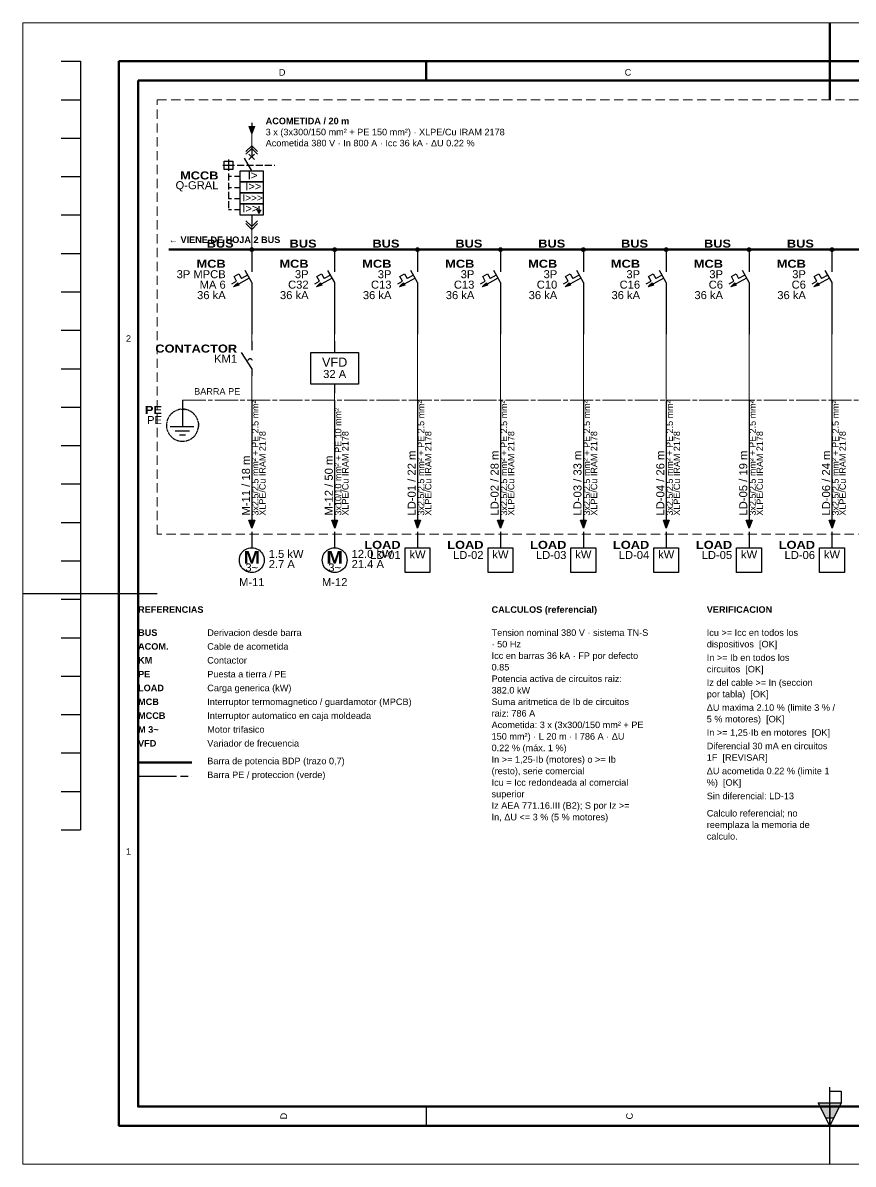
# Model space of a CAD drawing. Header units: millimetres. Extents: x 0 to 420, y 0 to 297.
# Drawn here: x 0 to 216.1, y 0 to 297 of the extents above; entities that cross this region are included whole.
import ezdxf
from ezdxf.enums import TextEntityAlignment as Align

# ---------------------------------------------------------------- set-up
doc = ezdxf.new("R2010")
doc.units = ezdxf.units.MM
for name, pattern in [('SVG_3_1', [4, 3, -1]), ('SVG_DASH_1', [8.404199, 6.002999, -0.6003, 1.2006, -0.6003]), ('SVG_DASH_2', [3.6018, 2.4012, -1.2006]), ('SVG_DASH_3', [13.999999, 9.999999, -1, 2, -1])]:
    doc.linetypes.add(name, pattern=pattern)
for name, color, linetype in [('291-A-LAMINA', 8, 'Continuous'), ('291-E-DIAGRAMA', 5, 'Continuous'), ('291-E-TEXTOS', 7, 'Continuous'), ('291-G-ROTULO', 7, 'Continuous')]:
    doc.layers.add(name, color=color, linetype=linetype)
doc.styles.add('ARIAL', font='arial.ttf')
doc.styles.add('ARIAL_BLACK', font='ariblk.ttf')
doc.styles.add('ARIAL_BOLD', font='arialbd.ttf')

# ---------------------------------------------------------------- blocks, each defined once
blk = doc.blocks.new('LV_CABLE_ARROW_IN')
at = {"layer": '291-E-DIAGRAMA', "lineweight": 25, "true_color": 0xff0000}
blk.add_line((0, 0), (0, -1.559), dxfattribs=at)
at = {"layer": '291-E-DIAGRAMA', "lineweight": 18, "true_color": 0xff0000}
blk.add_lwpolyline([(-1.25, -1.559), (1.25, -1.559), (0, -5)], close=True, dxfattribs=at)
at = {"layer": '291-E-DIAGRAMA', "true_color": 0xff0000}
blk.add_solid([(-1.25, -1.559), (1.25, -1.559), (0, -5)], dxfattribs=at)
at = {"layer": '291-E-TEXTOS', "true_color": 0x008800, "style": 'ARIAL'}
blk.add_attdef('TAG', text='', height=3.47, dxfattribs=at).set_placement((-3.235, -3.971), align=Align.RIGHT)
blk = doc.blocks.new('LV_MCCB_BASIC')
at = {"layer": '291-E-DIAGRAMA', "lineweight": 25, "true_color": 0x0000ff}
for p, q in [((0, 0), (0, -4.8)), ((1.225, -6), (-1.275, -3.6)), ((-1.275, -6), (1.225, -3.6)), ((-12.525, -8.419), (-7.525, -8.419)), ((-10.049, -6), (-10.049, -10.8)), ((-0.025, -10.871), (-3.23, -5.308)), ((-10.025, -13.219), (-8.775, -13.219)), ((-7.525, -13.219), (-5.025, -13.219)), ((-10.025, -18.019), (-8.775, -18.019)), ((-7.525, -18.019), (-5.025, -18.019)), ((-10.025, -22.819), (-8.775, -22.819)), ((-7.525, -22.819), (-5.025, -22.819)), ((-10.025, -27.619), (-8.775, -27.619)), ((-7.525, -27.619), (-5.025, -27.619)), ((2.167, -27.901), (4.034, -27.901)), ((2.475, -28.513), (3.725, -28.513)), ((2.784, -29.125), (3.417, -29.125)), ((3.088, -26.104), (3.088, -27.911)), ((0, -30), (0, -35))]:
    blk.add_line(p, q, dxfattribs=at)
at = {"layer": '291-E-DIAGRAMA', "linetype": 'SVG_3_1', "lineweight": 25, "true_color": 0x0000ff}
for p, q in [((-6.275, -8.419), (9.975, -8.419)), ((-10.025, -12), (-10.025, -27.6))]:
    blk.add_line(p, q, dxfattribs=at)
at = {"layer": '291-E-DIAGRAMA', "lineweight": 25, "true_color": 0x0000ff}
for points in [[(-2.525, -2.4), (0, 0), (2.475, -2.4)], [(-2.525, -3.6), (-0.025, -1.2), (2.475, -3.6)], [(-2.525, -32.5), (0, -35), (2.475, -32.5)], [(-2.525, -33.75), (-0.025, -36.25), (2.475, -33.75)]]:
    blk.add_lwpolyline(points, dxfattribs=at)
for points in [[(-11.907, -6.607), (-8.157, -6.607), (-8.157, -10.207), (-11.907, -10.207)], [(-5.025, -10.8), (4.975, -10.8), (4.975, -15.6), (-5.025, -15.6)], [(-5.025, -15.6), (4.975, -15.6), (4.975, -20.4), (-5.025, -20.4)], [(-5.025, -20.4), (4.975, -20.4), (4.975, -25.2), (-5.025, -25.2)], [(-5.025, -25.2), (4.975, -25.2), (4.975, -30), (-5.025, -30)]]:
    blk.add_lwpolyline(points, close=True, dxfattribs=at)
at = {"layer": '291-E-TEXTOS', "color": 7, "style": 'ARIAL_BLACK'}
blk.add_text('MCCB', height=3.47, dxfattribs=at).set_placement((-14.461, -14.588), align=Align.RIGHT)
at = {"layer": '291-E-TEXTOS', "true_color": 0x0000ff, "style": 'ARIAL'}
for s, height, p in [('I>', 3.47, (-1.73, -14.499)), ('I>>', 3.47, (-2.863, -19.299)), ('I>>>', 3.088, (-3.995, -24.099)), ('I>>', 3.47, (-4.113, -28.899))]:
    blk.add_text(s, height=height, dxfattribs=at).set_placement(p)
at = {"layer": '291-E-TEXTOS', "true_color": 0x008800, "style": 'ARIAL'}
blk.add_attdef('TAG', text='', height=3.47, dxfattribs=at).set_placement((-14.461, -18.824), align=Align.RIGHT)
blk = doc.blocks.new('LV_BUSBAR_NODE')
at = {"layer": '291-E-DIAGRAMA', "true_color": 0x0000ff}
blk.add_hatch(color=256, dxfattribs=at).paths.add_polyline_path([(0.78, -0.78), (0.78, -0.89), (0.76, -0.99), (0.72, -1.09), (0.68, -1.18), (0.62, -1.26), (0.55, -1.34), (0.48, -1.4), (0.39, -1.46), (0.3, -1.51), (0.21, -1.54), (0.11, -1.56), (0, -1.57), (-0.11, -1.56), (-0.21, -1.54), (-0.3, -1.51), (-0.39, -1.46), (-0.48, -1.4), (-0.55, -1.34), (-0.62, -1.26), (-0.68, -1.18), (-0.72, -1.09), (-0.76, -0.99), (-0.78, -0.89), (-0.78, -0.78), (-0.78, -0.68), (-0.76, -0.58), (-0.72, -0.48), (-0.68, -0.39), (-0.62, -0.31), (-0.55, -0.23), (-0.48, -0.16), (-0.39, -0.11), (-0.3, -0.06), (-0.21, -0.03), (-0.11, -0.01), (0, 0), (0.11, -0.01), (0.21, -0.03), (0.3, -0.06), (0.39, -0.11), (0.48, -0.16), (0.55, -0.23), (0.62, -0.31), (0.68, -0.39), (0.72, -0.48), (0.76, -0.58), (0.78, -0.68), (0.78, -0.78)])
at = {"layer": '291-E-DIAGRAMA', "lineweight": 50, "true_color": 0x0000ff}
blk.add_line((-5.88, -0.78), (5.88, -0.78), dxfattribs=at)
at = {"layer": '291-E-DIAGRAMA', "lineweight": 25, "true_color": 0x0000ff}
blk.add_line((0, -0.78), (0, -5), dxfattribs=at)
blk.add_lwpolyline([(0.78, -0.78), (0.78, -0.89), (0.76, -0.99), (0.72, -1.09), (0.68, -1.18), (0.62, -1.26), (0.55, -1.34), (0.48, -1.4), (0.39, -1.46), (0.3, -1.51), (0.21, -1.54), (0.11, -1.56), (0, -1.57), (-0.11, -1.56), (-0.21, -1.54), (-0.3, -1.51), (-0.39, -1.46), (-0.48, -1.4), (-0.55, -1.34), (-0.62, -1.26), (-0.68, -1.18), (-0.72, -1.09), (-0.76, -0.99), (-0.78, -0.89), (-0.78, -0.78), (-0.78, -0.68), (-0.76, -0.58), (-0.72, -0.48), (-0.68, -0.39), (-0.62, -0.31), (-0.55, -0.23), (-0.48, -0.16), (-0.39, -0.11), (-0.3, -0.06), (-0.21, -0.03), (-0.11, -0.01), (0, 0), (0.11, -0.01), (0.21, -0.03), (0.3, -0.06), (0.39, -0.11), (0.48, -0.16), (0.55, -0.23), (0.62, -0.31), (0.68, -0.39), (0.72, -0.48), (0.76, -0.58), (0.78, -0.68), (0.78, -0.78)], close=True, dxfattribs=at)
at = {"layer": '291-E-TEXTOS', "color": 7, "style": 'ARIAL_BLACK'}
blk.add_text('BUS', height=3.47, dxfattribs=at).set_placement((-7.84, 0.1), align=Align.RIGHT)
at = {"layer": '291-E-TEXTOS', "true_color": 0x008800, "style": 'ARIAL'}
blk.add_attdef('TAG', text='', height=3.47, dxfattribs=at).set_placement((-7.84, -4.31), align=Align.RIGHT)
blk = doc.blocks.new('LV_MCB')
at = {"layer": '291-E-DIAGRAMA', "lineweight": 25, "true_color": 0x0000ff}
for p, q in [((0, 0), (0, -5.441)), ((0.02, -10.103), (-2.892, -4.853)), ((-1.069, -8.132), (-5.833, -10.735)), ((-5.642, -6.265), (-4.525, -8.309)), ((-1.804, -6.824), (-4.525, -8.309)), ((0, -10.029), (0, -32.5))]:
    blk.add_line(p, q, dxfattribs=at)
blk.add_lwpolyline([(-8.613, -10.544), (-6.569, -9.426), (-7.686, -7.382), (-5.642, -6.265)], dxfattribs=at)
blk.add_lwpolyline([(-7.877, -11.853), (-6.113, -10.221), (-5.554, -11.25), (-7.877, -11.853)], close=True, dxfattribs=at)
at = {"layer": '291-E-DIAGRAMA', "lineweight": 18, "true_color": 0x0000ff}
for points in [[(-5.554, -11.25), (-7.216, -11.25), (-7.877, -11.853)], [(-6.113, -10.221), (-5.554, -11.25), (-7.216, -11.25)]]:
    blk.add_lwpolyline(points, close=True, dxfattribs=at)
at = {"layer": '291-E-DIAGRAMA', "true_color": 0x0000ff}
for points in [[(-5.554, -11.25), (-7.216, -11.25), (-7.877, -11.853)], [(-6.113, -10.221), (-5.554, -11.25), (-7.216, -11.25)]]:
    blk.add_solid(points, dxfattribs=at)
at = {"layer": '291-E-TEXTOS', "color": 7, "style": 'ARIAL_BLACK'}
blk.add_text('MCB', height=3.47, dxfattribs=at).set_placement((-11.319, -3.632), align=Align.RIGHT)
at = {"layer": '291-E-TEXTOS', "true_color": 0x008800, "style": 'ARIAL'}
for tag, p in [('POLES', (-11.314, -8.162)), ('CURVE_RATING', (-11.304, -12.691)), ('BREAKING_CAPACITY', (-11.314, -17.235))]:
    blk.add_attdef(tag, text='', height=3.47, dxfattribs=at).set_placement(p, align=Align.RIGHT)
blk = doc.blocks.new('LV_CONTACTOR')
at = {"layer": '291-E-DIAGRAMA', "lineweight": 25, "true_color": 0x0000ff}
for p, q in [((0, 0), (0, -3.92)), ((0, -11.77), (-4.41, -4.9)), ((0, -11.77), (0, -15))]:
    blk.add_line(p, q, dxfattribs=at)
blk.add_lwpolyline([(-1.67, -8.28), (-1.51, -8.03), (-1.35, -7.82), (-1.18, -7.67), (-1.01, -7.56), (-0.84, -7.5), (-0.67, -7.48), (-0.51, -7.5), (-0.36, -7.55), (-0.22, -7.65), (-0.09, -7.78), (0.01, -7.94), (0.1, -8.14)], dxfattribs=at)
at = {"layer": '291-E-TEXTOS', "color": 7, "style": 'ARIAL_BLACK'}
blk.add_text('CONTACTOR', height=3.47, dxfattribs=at).set_placement((-6.37, -4.9), align=Align.RIGHT)
at = {"layer": '291-E-TEXTOS', "true_color": 0x008800, "style": 'ARIAL'}
blk.add_attdef('TAG', text='', height=3.47, dxfattribs=at).set_placement((-6.37, -9.31), align=Align.RIGHT)
blk = doc.blocks.new('LV_VFD')
at = {"layer": '291-E-DIAGRAMA', "lineweight": 25, "true_color": 0x0000ff}
for p, q in [((0, 0), (0, -4.902)), ((0, -18.627), (0, -22.5))]:
    blk.add_line(p, q, dxfattribs=at)
blk.add_lwpolyline([(-10.294, -4.902), (10.294, -4.902), (10.294, -18.627), (-10.294, -18.627)], close=True, dxfattribs=at)
at = {"layer": '291-E-TEXTOS', "true_color": 0x0000ff, "style": 'ARIAL'}
blk.add_text('VFD', height=3.922, dxfattribs=at).set_placement((0, -11.029), align=Align.CENTER)
at = {"layer": '291-E-TEXTOS', "true_color": 0x008800, "style": 'ARIAL'}
blk.add_attdef('RATED_CURRENT', text='', height=3.47, dxfattribs=at).set_placement((0, -15.931), align=Align.CENTER)
blk = doc.blocks.new('LV_CABLE_RUN')
at = {"layer": '291-E-DIAGRAMA', "lineweight": 25, "true_color": 0xff0000}
for p, q in [((0, 0), (0, -52.07)), ((0, -57.07), (0, -60.07))]:
    blk.add_line(p, q, dxfattribs=at)
blk.add_lwpolyline([(1.265, -52.07), (0.015, -55.511), (-1.235, -52.07), (1.265, -52.07)], close=True, dxfattribs=at)
at = {"layer": '291-E-DIAGRAMA', "lineweight": 18, "true_color": 0xff0000}
blk.add_lwpolyline([(-1.235, -52.07), (1.265, -52.07), (0.015, -55.511)], close=True, dxfattribs=at)
at = {"layer": '291-E-DIAGRAMA', "true_color": 0xff0000}
blk.add_solid([(-1.235, -52.07), (1.265, -52.07), (0.015, -55.511)], dxfattribs=at)
at = {"layer": '291-E-TEXTOS', "true_color": 0x008800, "style": 'ARIAL'}
for tag, p, height in [('CABLE_INSULATION', (6, -50.07), 2.79), ('CABLE_TAG', (-0.8, -50.07), 3.49), ('CABLE_SPEC', (2.9, -50.07), 2.79)]:
    blk.add_attdef(tag, p, '', height=height, rotation=90, dxfattribs=at)
blk = doc.blocks.new('LV_MOTOR_3PH')
at = {"layer": '291-E-DIAGRAMA', "lineweight": 25, "true_color": 0x0000ff}
blk.add_line((0, 0), (0, -3.92), dxfattribs=at)
blk.add_lwpolyline([(5.39, -9.31), (5.34, -10.05), (5.2, -10.75), (4.97, -11.41), (4.66, -12.04), (4.27, -12.61), (3.81, -13.13), (3.3, -13.58), (2.72, -13.97), (2.1, -14.28), (1.43, -14.51), (0.73, -14.66), (0, -14.71), (-0.73, -14.66), (-1.43, -14.51), (-2.1, -14.28), (-2.72, -13.97), (-3.3, -13.58), (-3.81, -13.13), (-4.27, -12.61), (-4.66, -12.04), (-4.97, -11.41), (-5.2, -10.75), (-5.34, -10.05), (-5.39, -9.31), (-5.34, -8.58), (-5.2, -7.88), (-4.97, -7.21), (-4.66, -6.59), (-4.27, -6.02), (-3.81, -5.5), (-3.3, -5.04), (-2.72, -4.66), (-2.1, -4.35), (-1.43, -4.11), (-0.73, -3.97), (0, -3.92), (0.73, -3.97), (1.43, -4.11), (2.1, -4.35), (2.72, -4.66), (3.3, -5.04), (3.81, -5.5), (4.27, -6.02), (4.66, -6.59), (4.97, -7.21), (5.2, -7.88), (5.34, -8.58), (5.39, -9.31)], close=True, dxfattribs=at)
at = {"layer": '291-E-TEXTOS', "true_color": 0x0000ff}
for s, height, style, p in [('M', 5.39, 'ARIAL_BLACK', (0, -10.78)), ('3~', 3.47, 'ARIAL', (0, -14.22))]:
    blk.add_text(s, height=height, dxfattribs=dict(at, style=style)).set_placement(p, align=Align.CENTER)
at = {"layer": '291-E-TEXTOS', "true_color": 0x008800, "style": 'ARIAL'}
for tag, p in [('POWER_KW', (7.35, -8.33)), ('CURRENT', (7.35, -12.74))]:
    blk.add_attdef(tag, p, '', height=3.47, dxfattribs=at)
blk.add_attdef('TAG', text='', height=3.47, dxfattribs=at).set_placement((0, -20.59), align=Align.CENTER)
blk = doc.blocks.new('LV_LOAD_BOX_KW')
at = {"layer": '291-E-DIAGRAMA', "lineweight": 25, "true_color": 0x0000ff}
blk.add_line((0, 0), (0, -3.922), dxfattribs=at)
blk.add_lwpolyline([(-5.392, -3.922), (5.392, -3.922), (5.392, -14.706), (-5.392, -14.706)], close=True, dxfattribs=at)
at = {"layer": '291-E-TEXTOS', "color": 7, "style": 'ARIAL_BLACK'}
blk.add_text('LOAD', height=3.47, dxfattribs=at).set_placement((-7.353, -4.412), align=Align.RIGHT)
at = {"layer": '291-E-TEXTOS', "true_color": 0x0000ff, "style": 'ARIAL'}
blk.add_text('kW', height=3.47, dxfattribs=at).set_placement((0, -8.578), align=Align.CENTER)
at = {"layer": '291-E-TEXTOS', "true_color": 0x008800, "style": 'ARIAL'}
blk.add_attdef('TAG', text='', height=3.47, dxfattribs=at).set_placement((-7.353, -8.824), align=Align.RIGHT)
blk = doc.blocks.new('LV_EARTH_PE')
at = {"layer": '291-E-DIAGRAMA', "lineweight": 25, "true_color": 0x00b82e}
for p, q in [((0, 0), (0, -3.794)), ((-3.25, -4.735), (-3.309, -4.779)), ((-2.75, -4.5), (-2.809, -4.529)), ((-2.221, -4.309), (-2.294, -4.324)), ((-1.824, -4.191), (-2.162, -4.294)), ((-1.691, -4.162), (-1.765, -4.176)), ((-1.294, -4.074), (-1.632, -4.147)), ((-1.162, -4.044), (-1.221, -4.059)), ((-0.735, -4), (-1.088, -4.029)), ((-0.676, -4.005), (-0.603, -4.005)), ((-0.529, -3.956), (-0.059, -3.956)), ((-0.049, -4.279), (-0.049, -6.574)), ((-0.015, -3.868), (-0.029, -4.206)), ((0.426, -4.005), (0.5, -4.005)), ((0.985, -4.054), (1.044, -4.054)), ((1.588, -4.162), (1.529, -4.147)), ((1.985, -4.265), (1.662, -4.176)), ((2.118, -4.309), (2.059, -4.279)), ((2.515, -4.441), (2.191, -4.338)), ((2.647, -4.5), (2.574, -4.471)), ((3.015, -4.676), (2.706, -4.529)), ((3.147, -4.735), (3.074, -4.706)), ((3.5, -4.941), (3.206, -4.765)), ((-6.868, -9.544), (-6.926, -9.882)), ((-6.838, -9.412), (-6.853, -9.471)), ((-6.735, -9.015), (-6.824, -9.338)), ((-6.691, -8.868), (-6.706, -8.941)), ((-6.515, -8.353), (-6.529, -8.412)), ((-6.279, -7.853), (-6.309, -7.912)), ((-6.029, -7.368), (-6.059, -7.426)), ((-5.721, -6.897), (-5.765, -6.956)), ((-5.471, -6.559), (-5.676, -6.838)), ((-5.382, -6.456), (-5.441, -6.515)), ((-5.118, -6.147), (-5.338, -6.412)), ((-4.721, -5.765), (-4.971, -6)), ((-4.618, -5.662), (-4.662, -5.721)), ((-4.294, -5.412), (-4.559, -5.618)), ((-4.176, -5.324), (-4.235, -5.368)), ((-3.721, -5.015), (-3.779, -5.044)), ((-0.044, -9.426), (-0.059, -9.765)), ((-0.049, -7.059), (-0.049, -9.353)), ((-0.049, -9.838), (-0.049, -11.397)), ((-0.029, -6.647), (-0.044, -6.985)), ((3.618, -5), (3.559, -4.971)), ((4.074, -5.324), (4.029, -5.279)), ((4.515, -5.662), (4.456, -5.618)), ((4.912, -6.044), (4.868, -6)), ((5.279, -6.456), (5.235, -6.397)), ((5.618, -6.897), (5.588, -6.838)), ((5.853, -7.235), (5.662, -6.956)), ((5.926, -7.353), (5.897, -7.294)), ((6.118, -7.721), (5.956, -7.412)), ((6.191, -7.838), (6.162, -7.779)), ((6.353, -8.221), (6.221, -7.897)), ((6.412, -8.338), (6.382, -8.279)), ((6.588, -8.868), (6.574, -8.809)), ((6.735, -9.397), (6.721, -9.338)), ((6.838, -9.941), (6.824, -9.882)), ((-7.01, -10.647), (-7.01, -11.132)), ((-6.985, -10.5), (-7, -10.574)), ((-6.956, -10.088), (-6.985, -10.441)), ((-6.961, -11.603), (-6.961, -11.676)), ((-6.882, -12.162), (-6.868, -12.221)), ((-6.765, -12.691), (-6.75, -12.765)), ((-6.603, -13.221), (-6.574, -13.294)), ((-6.559, -13.353), (-6.426, -13.676)), ((-6.397, -13.735), (-6.368, -13.794)), ((-6.338, -13.868), (-6.191, -14.176)), ((-6.088, -14.353), (-5.912, -14.647)), ((-5.868, -14.706), (-5.838, -14.765)), ((-5.794, -14.824), (-5.588, -15.103)), ((-5.426, -11.505), (4.882, -11.505)), ((-3.265, -13.319), (2.971, -13.319)), ((5.559, -15.029), (5.75, -14.75)), ((5.779, -14.691), (5.824, -14.632)), ((6.059, -14.206), (6.103, -14.147)), ((6.309, -13.721), (6.338, -13.647)), ((6.515, -13.206), (6.529, -13.132)), ((6.676, -12.676), (6.691, -12.603)), ((6.706, -12.544), (6.779, -12.206)), ((6.794, -12.132), (6.809, -12.059)), ((6.809, -12), (6.868, -11.647)), ((6.863, -10.426), (6.863, -10.5)), ((6.912, -10.912), (6.897, -10.559)), ((6.912, -10.971), (6.912, -11.029)), ((-5.544, -15.162), (-5.515, -15.206)), ((-5.191, -15.574), (-5.147, -15.632)), ((-4.809, -15.971), (-4.75, -16.015)), ((-4.382, -16.338), (-4.338, -16.382)), ((-3.941, -16.662), (-3.882, -16.706)), ((-3.824, -16.735), (-3.544, -16.926)), ((-3.471, -16.956), (-3.412, -16.985)), ((-3.353, -17.029), (-3.044, -17.176)), ((-2.853, -17.265), (-2.544, -17.397)), ((-2.471, -17.426), (-2.412, -17.456)), ((-2.338, -17.471), (-2.015, -17.574)), ((-1.941, -17.588), (-1.882, -17.618)), ((-1.412, -17.721), (-1.338, -17.735)), ((-1.353, -15.083), (1.25, -15.083)), ((-0.868, -17.809), (-0.794, -17.824)), ((-0.309, -17.877), (-0.25, -17.877)), ((0.235, -17.877), (0.309, -17.877)), ((0.382, -17.838), (0.721, -17.824)), ((0.794, -17.828), (0.853, -17.828)), ((0.926, -17.794), (1.265, -17.735)), ((1.471, -17.691), (1.809, -17.603)), ((1.868, -17.588), (1.941, -17.574)), ((2, -17.559), (2.338, -17.441)), ((2.397, -17.412), (2.456, -17.397)), ((2.912, -17.206), (2.971, -17.176)), ((3.397, -16.941), (3.456, -16.912)), ((3.868, -16.647), (3.926, -16.618)), ((4.309, -16.324), (4.368, -16.279)), ((4.412, -16.235), (4.676, -16.015)), ((4.735, -15.956), (4.779, -15.912)), ((4.824, -15.868), (5.074, -15.618)), ((5.206, -15.456), (5.426, -15.191)), ((5.471, -15.147), (5.515, -15.088))]:
    blk.add_line(p, q, dxfattribs=at)
at = {"layer": '291-E-DIAGRAMA', "linetype": 'SVG_3_1', "lineweight": 25, "true_color": 0x00b82e}
blk.add_line((6.889, -10.015), (6.889, -11.441), dxfattribs=at)
at = {"layer": '291-E-DIAGRAMA', "lineweight": 25, "true_color": 0x00b82e}
for points in [[(-3.368, -4.809), (-3.529, -4.882), (-3.662, -4.971)], [(-2.868, -4.559), (-2.971, -4.603), (-3.176, -4.706)], [(-2.353, -4.353), (-2.382, -4.353), (-2.676, -4.485)], [(0.368, -3.971), (0.103, -3.956), (0.015, -3.956)], [(0.912, -4.029), (0.735, -4), (0.574, -3.985)], [(1.456, -4.118), (1.368, -4.103), (1.118, -4.059)], [(-6.559, -8.485), (-6.647, -8.735), (-6.676, -8.809)], [(-6.353, -7.971), (-6.426, -8.132), (-6.485, -8.294)], [(-6.088, -7.485), (-6.147, -7.574), (-6.25, -7.779)], [(-5.809, -7.015), (-5.824, -7.029), (-5.985, -7.309)], [(-5.015, -6.044), (-5.029, -6.044), (-5.059, -6.103)], [(-3.838, -5.088), (-4.059, -5.235), (-4.132, -5.279)], [(3.971, -5.235), (3.706, -5.044), (3.676, -5.044)], [(4.397, -5.574), (4.221, -5.412), (4.132, -5.353)], [(4.809, -5.941), (4.706, -5.824), (4.559, -5.706)], [(5.191, -6.353), (5.147, -6.279), (4.956, -6.088)], [(5.544, -6.779), (5.544, -6.765), (5.324, -6.515)], [(6.544, -8.735), (6.456, -8.426), (6.441, -8.412)], [(6.706, -9.265), (6.647, -9.029), (6.618, -8.926)], [(6.809, -9.809), (6.794, -9.647), (6.75, -9.471)], [(-7, -11.191), (-7, -11.221), (-6.971, -11.544)], [(-6.956, -11.75), (-6.941, -11.853), (-6.897, -12.088)], [(-6.941, -9.956), (-6.941, -9.971), (-6.941, -10.015)], [(-6.853, -12.294), (-6.824, -12.485), (-6.779, -12.632)], [(-6.721, -12.824), (-6.647, -13.088), (-6.632, -13.162)], [(-6.162, -14.235), (-6.147, -14.25), (-6.118, -14.294)], [(5.868, -14.574), (5.897, -14.529), (6.029, -14.279)], [(6.132, -14.088), (6.191, -13.971), (6.279, -13.779)], [(6.368, -13.588), (6.456, -13.382), (6.485, -13.265)], [(6.559, -13.074), (6.647, -12.794), (6.662, -12.735)], [(6.868, -11.588), (6.882, -11.544), (6.882, -11.515)], [(-5.471, -15.265), (-5.441, -15.294), (-5.235, -15.529)], [(-5.103, -15.676), (-5.029, -15.779), (-4.853, -15.926)], [(-4.706, -16.074), (-4.559, -16.206), (-4.441, -16.294)], [(-4.279, -16.426), (-4.059, -16.588), (-4, -16.632)], [(-2.985, -17.221), (-2.971, -17.221), (-2.926, -17.235)], [(-1.809, -17.632), (-1.779, -17.647), (-1.485, -17.706)], [(-1.279, -17.75), (-1.147, -17.779), (-0.926, -17.809)], [(-0.721, -17.824), (-0.529, -17.853), (-0.382, -17.853)], [(-0.176, -17.853), (0.103, -17.868), (0.176, -17.853)], [(1.338, -17.721), (1.368, -17.721), (1.397, -17.706)], [(2.529, -17.368), (2.574, -17.353), (2.838, -17.235)], [(3.029, -17.147), (3.147, -17.088), (3.338, -16.985)], [(3.515, -16.882), (3.706, -16.765), (3.809, -16.691)], [(3.985, -16.574), (4.221, -16.397), (4.265, -16.368)], [(5.118, -15.574), (5.147, -15.544), (5.162, -15.515)]]:
    blk.add_lwpolyline(points, dxfattribs=at)
at = {"layer": '291-E-TEXTOS', "color": 7, "style": 'ARIAL_BLACK'}
blk.add_text('PE', height=3.47, dxfattribs=at).set_placement((-8.971, -5.98), align=Align.RIGHT)
at = {"layer": '291-E-TEXTOS', "true_color": 0x008800, "style": 'ARIAL'}
blk.add_attdef('TAG', text='', height=3.47, dxfattribs=at).set_placement((-8.971, -10.392), align=Align.RIGHT)

msp = doc.modelspace()

# ---------------------------------------------------------------- hatches: boundary and pattern name
at = {"layer": '291-G-ROTULO'}
msp.add_hatch(color=7, dxfattribs=at).paths.add_polyline_path([(207, 16), (209, 12), (211, 12), (213, 16)])

# ---------------------------------------------------------------- linework, layer by layer
at = {"layer": '291-A-LAMINA'}
for p, q in [((10, 287), (15, 287)), ((15, 287), (15, 87)), ((10, 277), (15, 277)), ((10, 267), (15, 267)), ((10, 257), (15, 257)), ((10, 247), (15, 247)), ((10, 237), (15, 237)), ((10, 227), (15, 227)), ((10, 217), (15, 217)), ((10, 207), (15, 207)), ((10, 197), (15, 197)), ((10, 187), (15, 187)), ((10, 177), (15, 177)), ((10, 167), (15, 167)), ((10, 157), (15, 157)), ((0, 148.5), (35, 148.5)), ((25, 148.5), (30, 148.5)), ((10, 147), (15, 147)), ((10, 137), (15, 137)), ((10, 127), (15, 127)), ((10, 117), (15, 117)), ((10, 107), (15, 107)), ((10, 97), (15, 97)), ((10, 87), (15, 87)), ((210, 0), (210, 20)), ((210, 16), (210, 19)), ((210, 19), (213, 19)), ((213, 19), (213, 16)), ((105, 15), (105, 10)), ((210, 15), (210, 10))]:
    msp.add_line(p, q, dxfattribs=at)
for points in [[(207, 16), (213, 16), (210, 10)], [(207, 16), (213, 16), (211, 12), (209, 12)]]:
    msp.add_lwpolyline(points, close=True, dxfattribs=at)
at = {"layer": '291-E-DIAGRAMA', "color": 7, "lineweight": 50}
for p, q in [((210, 297), (210, 277)), ((105, 287), (105, 282)), ((210, 287), (210, 282))]:
    msp.add_line(p, q, dxfattribs=at)
at = {"layer": '291-E-DIAGRAMA', "lineweight": 15, "true_color": 0xff0000}
for p, q in [((59.59, 268), (59.59, 265)), ((102.73, 215.94), (102.73, 198.83)), ((124.31, 215.94), (124.31, 198.83)), ((145.88, 215.94), (145.88, 198.83)), ((167.44, 215.94), (167.44, 198.83)), ((189.02, 215.94), (189.02, 198.83)), ((210.59, 215.94), (210.59, 198.83)), ((59.59, 205.14), (59.59, 198.83)), ((81.16, 200.63), (81.16, 198.83))]:
    msp.add_line(p, q, dxfattribs=at)
at = {"layer": '291-E-DIAGRAMA', "lineweight": 15, "true_color": 0x0000ff}
for p, q in [((59.59, 243.99), (59.59, 237.98)), ((59.59, 215.94), (59.59, 214.14)), ((81.16, 215.94), (81.16, 214.14))]:
    msp.add_line(p, q, dxfattribs=at)
at = {"layer": '291-E-DIAGRAMA', "lineweight": 50, "true_color": 0x0000ff}
msp.add_line((38, 237.98), (396.98, 237.98), dxfattribs=at)
at = {"layer": '291-E-DIAGRAMA', "linetype": 'SVG_DASH_1', "lineweight": 15, "true_color": 0x139b48}
msp.add_line((41.6, 198.83), (396.98, 198.83), dxfattribs=at)
at = {"layer": '291-E-DIAGRAMA', "color": 7, "lineweight": 70}
msp.add_line((30, 104.56), (44, 104.56), dxfattribs=at)
at = {"layer": '291-E-DIAGRAMA', "linetype": 'SVG_DASH_3', "lineweight": 25, "true_color": 0x139b48}
msp.add_line((30, 100.96), (44, 100.96), dxfattribs=at)
at = {"layer": '291-E-DIAGRAMA', "color": 7, "lineweight": 13}
msp.add_lwpolyline([(0, 297), (420, 297), (420, 0), (0, 0)], close=True, dxfattribs=at)
at = {"layer": '291-E-DIAGRAMA', "color": 7, "lineweight": 100}
msp.add_lwpolyline([(25, 287), (410, 287), (410, 10), (25, 10)], close=True, dxfattribs=at)
at = {"layer": '291-E-DIAGRAMA', "color": 7, "lineweight": 50}
msp.add_lwpolyline([(30, 282), (405, 282), (405, 15), (30, 15)], close=True, dxfattribs=at)
at = {"layer": '291-E-DIAGRAMA', "linetype": 'SVG_DASH_2', "lineweight": 15, "true_color": 0x808080}
msp.add_lwpolyline([(35, 277), (399.98, 277), (399.98, 163.97), (35, 163.97)], close=True, dxfattribs=at)

# ---------------------------------------------------------------- block references
at = {"layer": '291-E-DIAGRAMA', "xscale": 0.6003, "yscale": 0.6003, "zscale": 0.6003}
for name, p in [('LV_CABLE_ARROW_IN', (59.59, 271)), ('LV_BUSBAR_NODE', (59.59, 238.45)), ('LV_BUSBAR_NODE', (81.16, 238.45)), ('LV_BUSBAR_NODE', (102.73, 238.45)), ('LV_BUSBAR_NODE', (124.31, 238.45)), ('LV_BUSBAR_NODE', (145.88, 238.45)), ('LV_BUSBAR_NODE', (167.44, 238.45)), ('LV_BUSBAR_NODE', (189.02, 238.45)), ('LV_BUSBAR_NODE', (210.59, 238.45))]:
    msp.add_blockref(name, p, dxfattribs=at)
for name, p, values in [('LV_MCCB_BASIC', (59.59, 265), {'TAG': 'Q-GRAL'}), ('LV_MCB', (59.59, 235.45), {'POLES': '3P MPCB', 'CURVE_RATING': 'MA 6', 'BREAKING_CAPACITY': '36 kA'}), ('LV_MCB', (81.16, 235.45), {'POLES': '3P', 'CURVE_RATING': 'C32', 'BREAKING_CAPACITY': '36 kA'}), ('LV_MCB', (102.73, 235.45), {'POLES': '3P', 'CURVE_RATING': 'C13', 'BREAKING_CAPACITY': '36 kA'}), ('LV_MCB', (124.31, 235.45), {'POLES': '3P', 'CURVE_RATING': 'C13', 'BREAKING_CAPACITY': '36 kA'}), ('LV_MCB', (145.88, 235.45), {'POLES': '3P', 'CURVE_RATING': 'C10', 'BREAKING_CAPACITY': '36 kA'}), ('LV_MCB', (167.44, 235.45), {'POLES': '3P', 'CURVE_RATING': 'C16', 'BREAKING_CAPACITY': '36 kA'}), ('LV_MCB', (189.02, 235.45), {'POLES': '3P', 'CURVE_RATING': 'C6', 'BREAKING_CAPACITY': '36 kA'}), ('LV_MCB', (210.59, 235.45), {'POLES': '3P', 'CURVE_RATING': 'C6', 'BREAKING_CAPACITY': '36 kA'}), ('LV_CONTACTOR', (59.59, 214.14), {'TAG': 'KM1'}), ('LV_VFD', (81.16, 214.14), {'RATED_CURRENT': '32 A'}), ('LV_EARTH_PE', (41.6, 198.83), {'TAG': 'PE'}), ('LV_CABLE_RUN', (59.59, 198.83), {'CABLE_TAG': 'M-11 / 18 m', 'CABLE_SPEC': '3x2.5/2.5 mm² + PE 2.5 mm²', 'CABLE_INSULATION': 'XLPE/Cu IRAM 2178'}), ('LV_CABLE_RUN', (81.16, 198.83), {'CABLE_TAG': 'M-12 / 50 m', 'CABLE_SPEC': '3x10/10 mm² + PE 10 mm²', 'CABLE_INSULATION': 'XLPE/Cu IRAM 2178'}), ('LV_CABLE_RUN', (102.73, 198.83), {'CABLE_TAG': 'LD-01 / 22 m', 'CABLE_SPEC': '3x2.5/2.5 mm² + PE 2.5 mm²', 'CABLE_INSULATION': 'XLPE/Cu IRAM 2178'}), ('LV_CABLE_RUN', (124.31, 198.83), {'CABLE_TAG': 'LD-02 / 28 m', 'CABLE_SPEC': '3x2.5/2.5 mm² + PE 2.5 mm²', 'CABLE_INSULATION': 'XLPE/Cu IRAM 2178'}), ('LV_CABLE_RUN', (145.88, 198.83), {'CABLE_TAG': 'LD-03 / 33 m', 'CABLE_SPEC': '3x2.5/2.5 mm² + PE 2.5 mm²', 'CABLE_INSULATION': 'XLPE/Cu IRAM 2178'}), ('LV_CABLE_RUN', (167.44, 198.83), {'CABLE_TAG': 'LD-04 / 26 m', 'CABLE_SPEC': '3x2.5/2.5 mm² + PE 2.5 mm²', 'CABLE_INSULATION': 'XLPE/Cu IRAM 2178'}), ('LV_CABLE_RUN', (189.02, 198.83), {'CABLE_TAG': 'LD-05 / 19 m', 'CABLE_SPEC': '3x2.5/2.5 mm² + PE 2.5 mm²', 'CABLE_INSULATION': 'XLPE/Cu IRAM 2178'}), ('LV_CABLE_RUN', (210.59, 198.83), {'CABLE_TAG': 'LD-06 / 24 m', 'CABLE_SPEC': '3x2.5/2.5 mm² + PE 2.5 mm²', 'CABLE_INSULATION': 'XLPE/Cu IRAM 2178'}), ('LV_MOTOR_3PH', (59.59, 162.77), {'POWER_KW': '1.5 kW', 'CURRENT': '2.7 A', 'TAG': 'M-11'}), ('LV_MOTOR_3PH', (81.16, 162.77), {'POWER_KW': '12.0 kW', 'CURRENT': '21.4 A', 'TAG': 'M-12'}), ('LV_LOAD_BOX_KW', (102.73, 162.77), {'TAG': 'LD-01'}), ('LV_LOAD_BOX_KW', (124.31, 162.77), {'TAG': 'LD-02'}), ('LV_LOAD_BOX_KW', (145.88, 162.77), {'TAG': 'LD-03'}), ('LV_LOAD_BOX_KW', (167.44, 162.77), {'TAG': 'LD-04'}), ('LV_LOAD_BOX_KW', (189.02, 162.77), {'TAG': 'LD-05'}), ('LV_LOAD_BOX_KW', (210.59, 162.77), {'TAG': 'LD-06'})]:
    msp.add_blockref(name, p, dxfattribs=at).add_auto_attribs(values)

# ---------------------------------------------------------------- texts
at = {"layer": '291-E-TEXTOS', "color": 7, "style": 'ARIAL'}
for s, p in [('D', (67.5, 282.75)), ('C', (157.5, 282.75)), ('2', (27.5, 213.5)), ('1', (27.5, 80))]:
    msp.add_text(s, height=1.7, dxfattribs=at).set_placement(p, align=Align.BOTTOM_CENTER)
at = {"layer": '291-E-TEXTOS', "color": 7}
for s, style, p in [('ACOMETIDA / 20 m', 'ARIAL_BOLD', (63.2, 270.1)), ('3 x (3x300/150 mm² + PE 150 mm²) · XLPE/Cu IRAM 2178', 'ARIAL', (63.2, 267.22)), ('Acometida 380 V · In 800 A · Icc 36 kA · ΔU 0.22 %', 'ARIAL', (63.2, 264.34)), ('← VIENE DE HOJA 2', 'ARIAL_BOLD', (38, 239.19)), ('BUS', 'ARIAL_BOLD', (62, 239.19)), ('REFERENCIAS', 'ARIAL_BOLD', (30, 142.96)), ('CALCULOS (referencial)', 'ARIAL_BOLD', (122, 142.96)), ('VERIFICACION', 'ARIAL_BOLD', (178, 142.96)), ('BUS', 'ARIAL_BOLD', (30, 136.96)), ('Derivacion desde barra', 'ARIAL', (48, 136.96)), ('Tension nominal 380 V · sistema TN-S', 'ARIAL', (122, 136.96)), ('Icu >= Icc en todos los', 'ARIAL', (178, 136.96)), ('ACOM.', 'ARIAL_BOLD', (30, 133.36)), ('Cable de acometida', 'ARIAL', (48, 133.36)), ('· 50 Hz', 'ARIAL', (122, 133.96)), ('dispositivos  [OK]', 'ARIAL', (178, 133.96)), ('KM', 'ARIAL_BOLD', (30, 129.76)), ('Contactor', 'ARIAL', (48, 129.76)), ('Icc en barras 36 kA · FP por defecto', 'ARIAL', (122, 130.96)), ('In >= Ib en todos los', 'ARIAL', (178, 130.46)), ('PE', 'ARIAL_BOLD', (30, 126.16)), ('Puesta a tierra / PE', 'ARIAL', (48, 126.16)), ('0.85', 'ARIAL', (122, 127.96)), ('circuitos  [OK]', 'ARIAL', (178, 127.46)), ('LOAD', 'ARIAL_BOLD', (30, 122.56)), ('Carga generica (kW)', 'ARIAL', (48, 122.56)), ('Potencia activa de circuitos raiz:', 'ARIAL', (122, 124.96)), ('Iz del cable >= In (seccion', 'ARIAL', (178, 123.96)), ('382.0 kW', 'ARIAL', (122, 121.96)), ('por tabla)  [OK]', 'ARIAL', (178, 120.96)), ('MCB', 'ARIAL_BOLD', (30, 118.96)), ('Interruptor termomagnetico / guardamotor (MPCB)', 'ARIAL', (48, 118.96)), ('Suma aritmetica de Ib de circuitos', 'ARIAL', (122, 118.96)), ('ΔU maxima 2.10 % (limite 3 % /', 'ARIAL', (178, 117.46)), ('MCCB', 'ARIAL_BOLD', (30, 115.36)), ('Interruptor automatico en caja moldeada', 'ARIAL', (48, 115.36)), ('raiz: 786 A', 'ARIAL', (122, 115.96)), ('5 % motores)  [OK]', 'ARIAL', (178, 114.46)), ('M 3~', 'ARIAL_BOLD', (30, 111.76)), ('Motor trifasico', 'ARIAL', (48, 111.76)), ('Acometida: 3 x (3x300/150 mm² + PE', 'ARIAL', (122, 112.96)), ('In >= 1,25·Ib en motores  [OK]', 'ARIAL', (178, 110.96)), ('VFD', 'ARIAL_BOLD', (30, 108.16)), ('Variador de frecuencia', 'ARIAL', (48, 108.16)), ('150 mm²) · L 20 m · I 786 A · ΔU', 'ARIAL', (122, 109.96)), ('0.22 % (máx. 1 %)', 'ARIAL', (122, 106.96)), ('Diferencial 30 mA en circuitos', 'ARIAL', (178, 107.46)), ('Barra de potencia BDP (trazo 0,7)', 'ARIAL', (48, 103.56)), ('In >= 1,25·Ib (motores) o >= Ib', 'ARIAL', (122, 103.96)), ('1F  [REVISAR]', 'ARIAL', (178, 104.46)), ('Barra PE / proteccion (verde)', 'ARIAL', (48, 99.96)), ('(resto), serie comercial', 'ARIAL', (122, 100.96)), ('ΔU acometida 0.22 % (limite 1', 'ARIAL', (178, 100.96)), ('Icu = Icc redondeada al comercial', 'ARIAL', (122, 97.96)), ('%)  [OK]', 'ARIAL', (178, 97.96)), ('superior', 'ARIAL', (122, 94.96)), ('Iz AEA 771.16.III (B2); S por Iz >=', 'ARIAL', (122, 91.96)), ('Calculo referencial; no', 'ARIAL', (178, 89.96)), ('In, ΔU <= 3 % (5 % motores)', 'ARIAL', (122, 88.96)), ('reemplaza la memoria de', 'ARIAL', (178, 86.96)), ('calculo.', 'ARIAL', (178, 83.96))]:
    msp.add_text(s, height=1.7, dxfattribs=dict(at, style=style)).set_placement(p, align=Align.BOTTOM_LEFT)
at = {"layer": '291-E-TEXTOS', "true_color": 0x139b48, "style": 'ARIAL'}
msp.add_text('BARRA PE', height=1.7, dxfattribs=at).set_placement((56.59, 199.73), align=Align.BOTTOM_RIGHT)
at = {"layer": '291-E-TEXTOS', "true_color": 0xb00000, "style": 'ARIAL'}
msp.add_text('Sin diferencial: LD-13', height=1.7, dxfattribs=at).set_placement((178, 94.46), align=Align.BOTTOM_LEFT)
at = {"layer": '291-E-TEXTOS', "color": 7, "style": 'ARIAL'}
for s, p in [('D', (69.25, 12.5)), ('C', (159.25, 12.5))]:
    msp.add_text(s, height=1.7, rotation=90, dxfattribs=at).set_placement(p, align=Align.BOTTOM_CENTER)

doc.saveas('drawing.dxf')
